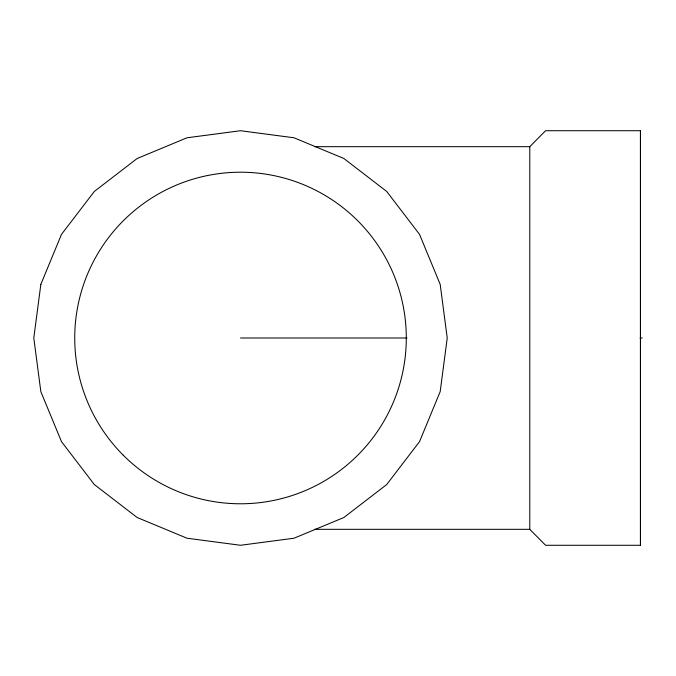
<?xml version="1.0" encoding="UTF-8"?>
<svg xmlns="http://www.w3.org/2000/svg" width="676" height="676" viewBox="0 0 676 676"><rect width="100%" height="100%" fill="white"/><g stroke="black" fill="none" stroke-linecap="round" stroke-linejoin="round"><path stroke-width="1.01" d="M529.781 146.675L529.781 529.325L545.591 545.278L640.459 545.278L640.459 130.721L545.591 130.721L529.781 146.675L314.416 146.675M240.512 338L407.07 338M640.087 338L642.2 338M314.416 529.325L529.781 529.325M640.459 130.721L640.459 545.278M40.839 284.368L33.8 338L40.839 391.632L61.482 441.622L94.327 484.548L137.135 517.495L186.999 538.214L240.512 545.278L294.026 538.214L343.89 517.495L386.697 484.548L419.542 441.622L440.186 391.632L447.225 338L440.186 284.368L419.542 234.378L386.697 191.452L343.89 158.505L294.026 137.786L240.512 130.721L186.999 137.786L137.135 158.505L94.327 191.452L61.482 234.378L40.839 284.368M123.201 455.142A165.789 165.789 0 0 0 400.615 381.027A165.789 165.789 0 0 0 197.722 177.83A165.789 165.789 0 0 0 123.201 455.142"/></g></svg>
